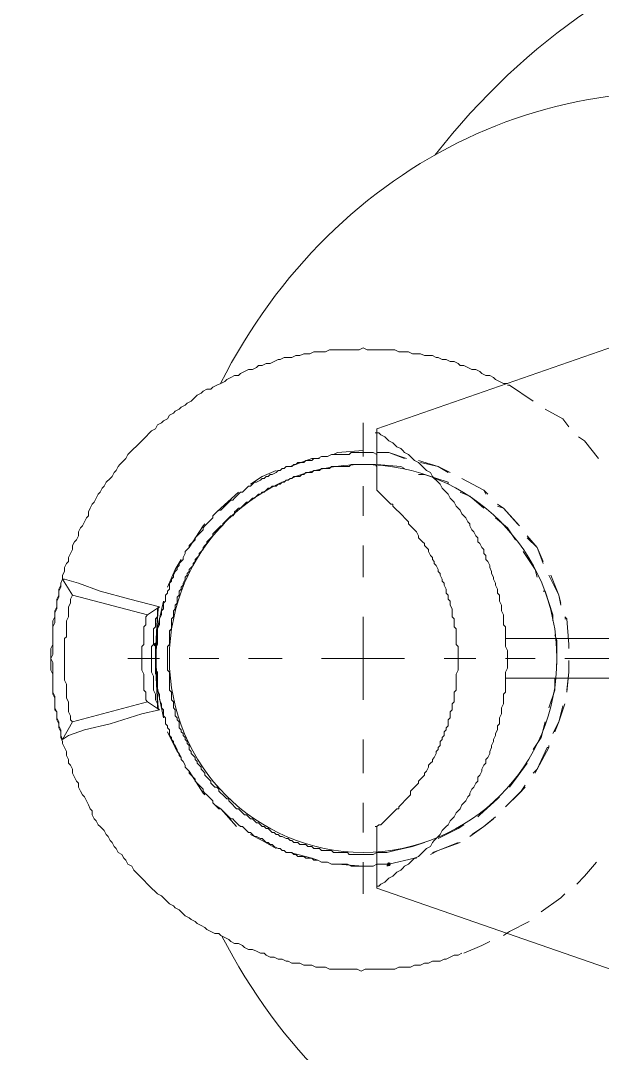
# Model space of a CAD drawing. Header units: millimetres. Extents: x 89051 to 218395, y -330386 to -125649.
# Drawn here: x 92579.5 to 92615.2, y -127045.2 to -126982.1 of the extents above; entities that cross this region are included whole.
import ezdxf

# ---------------------------------------------------------------- set-up
doc = ezdxf.new("R2010")
doc.units = ezdxf.units.MM
doc.header["$LTSCALE"] = 13
for name, pattern in [('1 实线', [0]), ('ACAD_ISO04W100', [30, 24, -3, 0, -3]), ('CENTER', [50.8, 31.75, -6.35, 6.35, -6.35])]:
    doc.linetypes.add(name, pattern=pattern)
doc.layers.get('0').update_dxf_attribs({"color": 1, "linetype": 'CENTER'})
doc.layers.add('C00-00-00', color=7, linetype='Continuous')
doc.layers.add('C00-00-FF', color=5, linetype='Continuous', true_color=0x0000ff)
doc.layers.add('标注、文本', color=3, linetype='Continuous', lineweight=25)

msp = doc.modelspace()

# ---------------------------------------------------------------- hatches: boundary and pattern name
at = {"layer": 'C00-00-00'}
h = msp.add_hatch(color=256, dxfattribs=at)
h.dxf.hatch_style = 2
h.paths.add_polyline_path([(92587.926, -127020.23), (92587.891, -127020.316), (92587.805, -127020.351), (92587.72, -127020.316), (92587.684, -127020.23), (92587.72, -127020.145), (92587.805, -127020.109), (92587.891, -127020.145)])
h = msp.add_hatch(color=256, dxfattribs=at)
h.dxf.hatch_style = 2
h.paths.add_polyline_path([(92602.205, -127033.662), (92602.17, -127033.748), (92602.084, -127033.783), (92601.999, -127033.748), (92601.963, -127033.662), (92601.999, -127033.577), (92602.084, -127033.541), (92602.17, -127033.577)])

# ---------------------------------------------------------------- linework, layer by layer
at = {"color": 7, "linetype": '1 实线', "lineweight": 0}
for centre, major_axis, ratio, start_param, end_param in [((92634.498, -127021.077), (0, 45.983), 0.866025, 2.304713, 7.120065), ((92619.267, -127021.077), (0, -34.608), 0.908418, 5.225125, 10.48821)]:
    msp.add_ellipse(centre, major_axis=major_axis, ratio=ratio, start_param=start_param, end_param=end_param, dxfattribs=at)
at = {"layer": 'C00-00-00', "lineweight": 15}
for points in [[(92624.35, -126999.054), (92601.358, -127007.04)], [(92609.345, -127004.257), (92609.103, -127004.257), (92608.861, -127004.136), (92608.619, -127004.015), (92608.498, -127003.894), (92608.256, -127003.773), (92608.014, -127003.773), (92607.772, -127003.652), (92607.651, -127003.531), (92607.409, -127003.41), (92607.167, -127003.41), (92606.924, -127003.289), (92606.682, -127003.168), (92606.44, -127003.168), (92606.319, -127003.047), (92606.077, -127002.926), (92605.835, -127002.926), (92605.593, -127002.805), (92605.351, -127002.805), (92605.109, -127002.684), (92604.988, -127002.684), (92604.746, -127002.563), (92604.504, -127002.563), (92604.262, -127002.563), (92604.02, -127002.442), (92603.778, -127002.442), (92603.536, -127002.442), (92603.294, -127002.321), (92603.052, -127002.321), (92602.81, -127002.321), (92602.689, -127002.321), (92602.447, -127002.2), (92602.205, -127002.2), (92601.963, -127002.2), (92601.721, -127002.2), (92601.479, -127002.2), (92601.237, -127002.2), (92600.995, -127002.2), (92600.753, -127002.2), (92600.511, -127002.079), (92600.269, -127002.2), (92600.027, -127002.2), (92599.906, -127002.2), (92599.664, -127002.2), (92599.422, -127002.2), (92599.18, -127002.2), (92598.938, -127002.2), (92598.696, -127002.2), (92598.454, -127002.2), (92598.212, -127002.321), (92597.97, -127002.321), (92597.728, -127002.321), (92597.486, -127002.321), (92597.244, -127002.442), (92597.123, -127002.442), (92596.881, -127002.442), (92596.639, -127002.563), (92596.397, -127002.563), (92596.155, -127002.684), (92595.913, -127002.684), (92595.671, -127002.684), (92595.429, -127002.805), (92595.308, -127002.805), (92595.066, -127002.926), (92594.824, -127003.047), (92594.582, -127003.047), (92594.34, -127003.168), (92594.098, -127003.168), (92593.977, -127003.289), (92593.735, -127003.41), (92593.493, -127003.41), (92593.251, -127003.531), (92593.009, -127003.652), (92592.888, -127003.773), (92592.646, -127003.773), (92592.404, -127003.894), (92592.162, -127004.015), (92592.041, -127004.136), (92591.799, -127004.257), (92591.557, -127004.378), (92591.315, -127004.499), (92591.194, -127004.62), (92590.951, -127004.62), (92590.709, -127004.741), (92590.588, -127004.862), (92590.346, -127004.983), (92590.225, -127005.104), (92589.983, -127005.346), (92589.741, -127005.467), (92589.62, -127005.588), (92589.378, -127005.709), (92589.257, -127005.83), (92589.015, -127005.951), (92588.894, -127006.072), (92588.652, -127006.193), (92588.531, -127006.435), (92588.289, -127006.556), (92588.168, -127006.677), (92587.926, -127006.798), (92587.805, -127007.04), (92587.563, -127007.161), (92587.442, -127007.282), (92587.2, -127007.524), (92587.079, -127007.645), (92586.958, -127007.766), (92586.716, -127008.008), (92586.595, -127008.129), (92586.474, -127008.25), (92586.232, -127008.493), (92586.111, -127008.614), (92585.99, -127008.856), (92585.869, -127008.977), (92585.627, -127009.219), (92585.506, -127009.34), (92585.385, -127009.582), (92585.264, -127009.703), (92585.143, -127009.945), (92585.022, -127010.066), (92584.78, -127010.308), (92584.659, -127010.55), (92584.538, -127010.671), (92584.417, -127010.913), (92584.296, -127011.034), (92584.175, -127011.276), (92584.054, -127011.518), (92583.933, -127011.639), (92583.812, -127011.881), (92583.691, -127012.123), (92583.691, -127012.365), (92583.57, -127012.486), (92583.449, -127012.728), (92583.328, -127012.97), (92583.207, -127013.091), (92583.086, -127013.333), (92583.086, -127013.575), (92582.965, -127013.817), (92582.844, -127013.938), (92582.723, -127014.18), (92582.723, -127014.422), (92582.602, -127014.664), (92582.481, -127014.906), (92582.481, -127015.148), (92582.36, -127015.269), (92582.239, -127015.511), (92582.239, -127015.753), (92582.118, -127015.995), (92582.118, -127016.237), (92581.997, -127016.479), (92581.997, -127016.6), (92581.876, -127016.842), (92581.876, -127017.084), (92581.876, -127017.326), (92581.755, -127017.568), (92581.755, -127017.81), (92581.755, -127018.052), (92581.634, -127018.294), (92581.634, -127018.536), (92581.634, -127018.778), (92581.634, -127018.899), (92581.513, -127019.141), (92581.513, -127019.383), (92581.513, -127019.625), (92581.513, -127019.867), (92581.513, -127020.109), (92581.513, -127020.351), (92581.513, -127020.593), (92581.513, -127020.835), (92581.392, -127021.077), (92581.513, -127021.319), (92581.513, -127021.561), (92581.513, -127021.682), (92581.513, -127021.924), (92581.513, -127022.166), (92581.513, -127022.408), (92581.513, -127022.65), (92581.513, -127022.892), (92581.513, -127023.134), (92581.634, -127023.376), (92581.634, -127023.618), (92581.634, -127023.86), (92581.634, -127024.102), (92581.755, -127024.345), (92581.755, -127024.466), (92581.755, -127024.708), (92581.876, -127024.95), (92581.876, -127025.192), (92581.997, -127025.434), (92581.997, -127025.676), (92581.997, -127025.918), (92582.118, -127026.16), (92582.118, -127026.281), (92582.239, -127026.523), (92582.36, -127026.765), (92582.36, -127027.007), (92582.481, -127027.249), (92582.481, -127027.491), (92582.602, -127027.612), (92582.723, -127027.854), (92582.723, -127028.096), (92582.844, -127028.338), (92582.965, -127028.58), (92583.086, -127028.701), (92583.086, -127028.943), (92583.207, -127029.185), (92583.328, -127029.427), (92583.449, -127029.548), (92583.57, -127029.79), (92583.691, -127030.032), (92583.812, -127030.274), (92583.933, -127030.395), (92583.933, -127030.637), (92584.054, -127030.879), (92584.175, -127031), (92584.296, -127031.242), (92584.417, -127031.363), (92584.659, -127031.605), (92584.78, -127031.847), (92584.901, -127031.968), (92585.022, -127032.21), (92585.143, -127032.331), (92585.264, -127032.573), (92585.385, -127032.694), (92585.506, -127032.936), (92585.748, -127033.057), (92585.869, -127033.299), (92585.99, -127033.42), (92586.111, -127033.662), (92586.353, -127033.783), (92586.474, -127034.025), (92586.595, -127034.146), (92586.837, -127034.388), (92586.958, -127034.509), (92587.079, -127034.63), (92587.321, -127034.872), (92587.442, -127034.993), (92587.563, -127035.114), (92587.805, -127035.356), (92587.926, -127035.477), (92588.168, -127035.598), (92588.289, -127035.719), (92588.531, -127035.961), (92588.652, -127036.082), (92588.894, -127036.203), (92589.015, -127036.324), (92589.257, -127036.445), (92589.378, -127036.566), (92589.62, -127036.808), (92589.862, -127036.929), (92589.983, -127037.05), (92590.225, -127037.171), (92590.346, -127037.292), (92590.588, -127037.413), (92590.83, -127037.534), (92590.951, -127037.655), (92591.194, -127037.776), (92591.436, -127037.897), (92591.678, -127037.897), (92591.799, -127038.018), (92592.041, -127038.139), (92592.283, -127038.26), (92592.404, -127038.381), (92592.646, -127038.502), (92592.888, -127038.502), (92593.13, -127038.623), (92593.251, -127038.744), (92593.493, -127038.865), (92593.735, -127038.865), (92593.977, -127038.986), (92594.219, -127039.107), (92594.461, -127039.107), (92594.582, -127039.228), (92594.824, -127039.349), (92595.066, -127039.349), (92595.308, -127039.47), (92595.55, -127039.47), (92595.792, -127039.591), (92595.913, -127039.591), (92596.155, -127039.712), (92596.397, -127039.712), (92596.639, -127039.712), (92596.881, -127039.833), (92597.123, -127039.833), (92597.365, -127039.833), (92597.607, -127039.954), (92597.849, -127039.954), (92598.091, -127039.954), (92598.212, -127039.954), (92598.454, -127040.075), (92598.696, -127040.075), (92598.938, -127040.075), (92599.18, -127040.075), (92599.422, -127040.075), (92599.664, -127040.075), (92599.906, -127040.075), (92600.148, -127040.075), (92600.39, -127040.197), (92600.632, -127040.075), (92600.874, -127040.075), (92600.995, -127040.075), (92601.237, -127040.075), (92601.479, -127040.075), (92601.721, -127040.075), (92601.963, -127040.075), (92602.205, -127040.075), (92602.447, -127040.075), (92602.689, -127039.954), (92602.931, -127039.954), (92603.173, -127039.954), (92603.415, -127039.954), (92603.657, -127039.833), (92603.778, -127039.833), (92604.02, -127039.833), (92604.262, -127039.712), (92604.504, -127039.712), (92604.746, -127039.591), (92604.988, -127039.591), (92605.23, -127039.591), (92605.472, -127039.47), (92605.593, -127039.47), (92605.835, -127039.349), (92606.077, -127039.228), (92606.319, -127039.228), (92606.561, -127039.107)], [(92609.466, -127004.378), (92609.345, -127004.378)], [(92610.918, -127005.346), (92609.466, -127004.378)], [(92612.733, -127006.435), (92611.644, -127005.83)], [(92613.096, -127006.919), (92612.733, -127006.435)], [(92601.358, -127007.04), (92601.358, -127007.161)], [(92601.358, -127034.993), (92601.479, -127034.993), (92601.6, -127034.872), (92601.842, -127034.751), (92601.963, -127034.63), (92602.084, -127034.509), (92602.326, -127034.388), (92602.447, -127034.267), (92602.568, -127034.146), (92602.81, -127034.025), (92602.931, -127033.904), (92603.052, -127033.783), (92603.294, -127033.662), (92603.415, -127033.541), (92603.536, -127033.42), (92603.657, -127033.299), (92603.899, -127033.178), (92604.02, -127033.057), (92604.141, -127032.936), (92604.262, -127032.815), (92604.383, -127032.694), (92604.625, -127032.573), (92604.746, -127032.331), (92604.867, -127032.21), (92604.988, -127032.089), (92605.109, -127031.968), (92605.23, -127031.847), (92605.351, -127031.605), (92605.472, -127031.484), (92605.593, -127031.363), (92605.714, -127031.242), (92605.835, -127031), (92605.956, -127030.879), (92606.077, -127030.758), (92606.198, -127030.516), (92606.319, -127030.395), (92606.44, -127030.274), (92606.561, -127030.032), (92606.682, -127029.911), (92606.803, -127029.79), (92606.924, -127029.548), (92607.046, -127029.427), (92607.046, -127029.306), (92607.167, -127029.064), (92607.288, -127028.943), (92607.409, -127028.701), (92607.53, -127028.58), (92607.53, -127028.338), (92607.651, -127028.217), (92607.772, -127027.975), (92607.772, -127027.854), (92607.893, -127027.612), (92608.014, -127027.491), (92608.014, -127027.249), (92608.135, -127027.128), (92608.256, -127026.886), (92608.256, -127026.765), (92608.377, -127026.523), (92608.377, -127026.402), (92608.498, -127026.16), (92608.498, -127026.039), (92608.619, -127025.797), (92608.619, -127025.676), (92608.74, -127025.434), (92608.74, -127025.192), (92608.861, -127025.071), (92608.861, -127024.829), (92608.861, -127024.708), (92608.982, -127024.466), (92608.982, -127024.224), (92608.982, -127024.102), (92609.103, -127023.86), (92609.103, -127023.739), (92609.103, -127023.497), (92609.103, -127023.255), (92609.224, -127023.134), (92609.224, -127022.892), (92609.224, -127022.771), (92609.224, -127022.529), (92609.224, -127022.287), (92609.224, -127022.166), (92609.224, -127021.924), (92609.345, -127021.682), (92609.345, -127021.561), (92609.345, -127021.319), (92609.345, -127021.198), (92609.345, -127020.956), (92609.345, -127020.714), (92609.345, -127020.593), (92609.224, -127020.351), (92609.224, -127020.109), (92609.224, -127019.988), (92609.224, -127019.746), (92609.224, -127019.504), (92609.224, -127019.383), (92609.224, -127019.141), (92609.103, -127019.02), (92609.103, -127018.778), (92609.103, -127018.536), (92609.103, -127018.415), (92608.982, -127018.173), (92608.982, -127018.052), (92608.982, -127017.81), (92608.861, -127017.568), (92608.861, -127017.447), (92608.861, -127017.205), (92608.74, -127017.084), (92608.74, -127016.842), (92608.619, -127016.6), (92608.619, -127016.479), (92608.498, -127016.237), (92608.498, -127016.116), (92608.377, -127015.874), (92608.377, -127015.753), (92608.256, -127015.511), (92608.256, -127015.39), (92608.135, -127015.148), (92608.014, -127015.027), (92608.014, -127014.785), (92607.893, -127014.664), (92607.893, -127014.422), (92607.772, -127014.301), (92607.651, -127014.059), (92607.53, -127013.938), (92607.53, -127013.696), (92607.409, -127013.575), (92607.288, -127013.333), (92607.167, -127013.212), (92607.046, -127012.97), (92607.046, -127012.849), (92606.924, -127012.728), (92606.803, -127012.486), (92606.682, -127012.365), (92606.561, -127012.244), (92606.44, -127012.002), (92606.319, -127011.881), (92606.198, -127011.76), (92606.077, -127011.518), (92605.956, -127011.397), (92605.835, -127011.276), (92605.714, -127011.034), (92605.593, -127010.913), (92605.472, -127010.792), (92605.351, -127010.671), (92605.23, -127010.429), (92605.109, -127010.308), (92604.988, -127010.187), (92604.867, -127010.066), (92604.746, -127009.945), (92604.625, -127009.703), (92604.383, -127009.582), (92604.262, -127009.461), (92604.141, -127009.34), (92604.02, -127009.219), (92603.899, -127009.098), (92603.657, -127008.977), (92603.536, -127008.856), (92603.415, -127008.735), (92603.294, -127008.614), (92603.052, -127008.493), (92602.931, -127008.372), (92602.81, -127008.25), (92602.568, -127008.129), (92602.447, -127008.008), (92602.326, -127007.887), (92602.084, -127007.766), (92601.963, -127007.645), (92601.842, -127007.524), (92601.6, -127007.403), (92601.479, -127007.282), (92601.358, -127007.282), (92601.237, -127007.282)], [(92601.358, -127007.161), (92601.358, -127010.792)], [(92614.064, -127007.766), (92613.701, -127007.524)], [(92614.911, -127008.856), (92614.064, -127007.766)], [(92601.358, -127033.662), (92601.116, -127033.783), (92600.995, -127033.783), (92600.874, -127033.783), (92600.632, -127033.783), (92600.511, -127033.783), (92600.39, -127033.783), (92600.269, -127033.783), (92600.027, -127033.783), (92599.906, -127033.783), (92599.785, -127033.783), (92599.543, -127033.662), (92599.422, -127033.662), (92599.301, -127033.662), (92599.18, -127033.662), (92598.938, -127033.662), (92598.817, -127033.662), (92598.696, -127033.662), (92598.575, -127033.662), (92598.333, -127033.541), (92598.212, -127033.541), (92598.091, -127033.541), (92597.97, -127033.541), (92597.728, -127033.42), (92597.607, -127033.42), (92597.486, -127033.42), (92597.365, -127033.299), (92597.123, -127033.299), (92597.002, -127033.299), (92596.881, -127033.178), (92596.76, -127033.178), (92596.518, -127033.178), (92596.397, -127033.057), (92596.276, -127033.057), (92596.155, -127032.936), (92596.034, -127032.936), (92595.792, -127032.936), (92595.671, -127032.815), (92595.55, -127032.815), (92595.429, -127032.694), (92595.308, -127032.694), (92595.066, -127032.573), (92594.945, -127032.452), (92594.824, -127032.452), (92594.703, -127032.331), (92594.582, -127032.331), (92594.461, -127032.21), (92594.34, -127032.089), (92594.219, -127032.089), (92593.977, -127031.968), (92593.856, -127031.968), (92593.735, -127031.847), (92593.614, -127031.726), (92593.493, -127031.726), (92593.372, -127031.605), (92593.251, -127031.484), (92593.13, -127031.363), (92593.009, -127031.363), (92592.888, -127031.242), (92592.767, -127031.121), (92592.646, -127031), (92592.525, -127030.879), (92592.404, -127030.879), (92592.283, -127030.758), (92592.162, -127030.637), (92592.041, -127030.516), (92591.92, -127030.395), (92591.799, -127030.274), (92591.678, -127030.274), (92591.557, -127030.153), (92591.436, -127030.032), (92591.315, -127029.911), (92591.315, -127029.79), (92591.194, -127029.669), (92591.072, -127029.548), (92590.951, -127029.427), (92590.83, -127029.306), (92590.709, -127029.185), (92590.709, -127029.064), (92590.588, -127028.943), (92590.467, -127028.822), (92590.346, -127028.701), (92590.225, -127028.58), (92590.225, -127028.459), (92590.104, -127028.338), (92589.983, -127028.217), (92589.862, -127028.096), (92589.862, -127027.975), (92589.741, -127027.854), (92589.62, -127027.733), (92589.62, -127027.612), (92589.499, -127027.37), (92589.378, -127027.249), (92589.378, -127027.128), (92589.257, -127027.007), (92589.257, -127026.886), (92589.136, -127026.765), (92589.136, -127026.644), (92589.015, -127026.402), (92588.894, -127026.281), (92588.894, -127026.16), (92588.773, -127026.039), (92588.773, -127025.918), (92588.652, -127025.797), (92588.652, -127025.555), (92588.652, -127025.434), (92588.531, -127025.313), (92588.531, -127025.192), (92588.41, -127025.071), (92588.41, -127024.829), (92588.41, -127024.708), (92588.289, -127024.587), (92588.289, -127024.466), (92588.289, -127024.224), (92588.168, -127024.102), (92588.168, -127023.981), (92588.168, -127023.86), (92588.047, -127023.618), (92588.047, -127023.497), (92588.047, -127023.376), (92588.047, -127023.255), (92587.926, -127023.013), (92587.926, -127022.892), (92587.926, -127022.771), (92587.926, -127022.65), (92587.926, -127022.408), (92587.926, -127022.287), (92587.926, -127022.166), (92587.926, -127021.924), (92587.805, -127021.803), (92587.805, -127021.682), (92587.805, -127021.561), (92587.805, -127021.319), (92587.805, -127021.198), (92587.805, -127021.077), (92587.805, -127020.956), (92587.805, -127020.714), (92587.805, -127020.593), (92587.805, -127020.472), (92587.926, -127020.23), (92587.926, -127020.109), (92587.926, -127019.988), (92587.926, -127019.867), (92587.926, -127019.625), (92587.926, -127019.504), (92587.926, -127019.383), (92587.926, -127019.262), (92588.047, -127019.02), (92588.047, -127018.899), (92588.047, -127018.778), (92588.047, -127018.657), (92588.168, -127018.415), (92588.168, -127018.294), (92588.168, -127018.173), (92588.289, -127018.052), (92588.289, -127017.81), (92588.289, -127017.689), (92588.41, -127017.568), (92588.41, -127017.447), (92588.41, -127017.205), (92588.531, -127017.084), (92588.531, -127016.963), (92588.652, -127016.842), (92588.652, -127016.721), (92588.652, -127016.479), (92588.773, -127016.358), (92588.773, -127016.237), (92588.894, -127016.116), (92588.894, -127015.995), (92589.015, -127015.753), (92589.136, -127015.632), (92589.136, -127015.511), (92589.257, -127015.39), (92589.257, -127015.269), (92589.378, -127015.148), (92589.499, -127015.027), (92589.499, -127014.906), (92589.62, -127014.664), (92589.62, -127014.543), (92589.741, -127014.422), (92589.862, -127014.301), (92589.862, -127014.18), (92589.983, -127014.059), (92590.104, -127013.938), (92590.225, -127013.817), (92590.225, -127013.696), (92590.346, -127013.575), (92590.467, -127013.454), (92590.588, -127013.333), (92590.709, -127013.212), (92590.709, -127013.091), (92590.83, -127012.97), (92590.951, -127012.849), (92591.072, -127012.728), (92591.194, -127012.607), (92591.315, -127012.486), (92591.315, -127012.365), (92591.436, -127012.244), (92591.557, -127012.123), (92591.678, -127012.002), (92591.799, -127012.002), (92591.92, -127011.881), (92592.041, -127011.76), (92592.162, -127011.639), (92592.283, -127011.518), (92592.404, -127011.397), (92592.525, -127011.397), (92592.646, -127011.276), (92592.767, -127011.155), (92592.888, -127011.034), (92593.009, -127010.913), (92593.13, -127010.913), (92593.251, -127010.792), (92593.372, -127010.671), (92593.493, -127010.55), (92593.614, -127010.55), (92593.735, -127010.429), (92593.856, -127010.308), (92593.977, -127010.308), (92594.219, -127010.187), (92594.34, -127010.066), (92594.461, -127010.066), (92594.582, -127009.945), (92594.703, -127009.945), (92594.824, -127009.824), (92594.945, -127009.824), (92595.187, -127009.703), (92595.308, -127009.582), (92595.429, -127009.582), (92595.55, -127009.461), (92595.671, -127009.461), (92595.792, -127009.34), (92596.034, -127009.34), (92596.155, -127009.34), (92596.276, -127009.219), (92596.397, -127009.219), (92596.518, -127009.098), (92596.76, -127009.098), (92596.881, -127009.098), (92597.002, -127008.977), (92597.123, -127008.977), (92597.365, -127008.977), (92597.486, -127008.856), (92597.607, -127008.856), (92597.728, -127008.856), (92597.97, -127008.735), (92598.091, -127008.735), (92598.212, -127008.735), (92598.333, -127008.735), (92598.575, -127008.614), (92598.696, -127008.614), (92598.817, -127008.614), (92598.938, -127008.614), (92599.18, -127008.614), (92599.301, -127008.614), (92599.422, -127008.614), (92599.664, -127008.614), (92599.785, -127008.493), (92599.906, -127008.493), (92600.027, -127008.493), (92600.269, -127008.493), (92600.39, -127008.493), (92600.511, -127008.493), (92600.632, -127008.493), (92600.874, -127008.493), (92600.995, -127008.493), (92601.116, -127008.493), (92601.358, -127008.614)], [(92596.034, -127009.34), (92597.365, -127008.856)], [(92597.365, -127008.856), (92597.849, -127008.856)], [(92598.696, -127008.614), (92598.938, -127008.493)], [(92598.938, -127008.493), (92600.511, -127008.372)], [(92600.511, -127008.372), (92600.511, -127008.493)], [(92601.358, -127008.493), (92602.084, -127008.493)], [(92601.479, -127008.493), (92602.084, -127008.493)], [(92602.084, -127008.493), (92603.173, -127008.856)], [(92602.084, -127008.493), (92603.052, -127008.856)], [(92603.899, -127008.977), (92605.109, -127009.34)], [(92601.358, -127032.936), (92601.116, -127033.057), (92600.995, -127033.057), (92600.874, -127033.057), (92600.753, -127033.057), (92600.511, -127033.057), (92600.39, -127033.057), (92600.269, -127033.057), (92600.148, -127033.057), (92600.027, -127033.057), (92599.785, -127033.057), (92599.664, -127033.057), (92599.543, -127032.936), (92599.422, -127032.936), (92599.301, -127032.936), (92599.059, -127032.936), (92598.938, -127032.936), (92598.817, -127032.936), (92598.696, -127032.936), (92598.575, -127032.815), (92598.333, -127032.815), (92598.212, -127032.815), (92598.091, -127032.815), (92597.97, -127032.815), (92597.849, -127032.694), (92597.728, -127032.694), (92597.486, -127032.694), (92597.365, -127032.573), (92597.244, -127032.573), (92597.123, -127032.573), (92597.002, -127032.452), (92596.881, -127032.452), (92596.639, -127032.452), (92596.518, -127032.331), (92596.397, -127032.331), (92596.276, -127032.331), (92596.155, -127032.21), (92596.034, -127032.21), (92595.913, -127032.089), (92595.792, -127032.089), (92595.55, -127031.968), (92595.429, -127031.968), (92595.308, -127031.847), (92595.187, -127031.847), (92595.066, -127031.726), (92594.945, -127031.726), (92594.824, -127031.605), (92594.703, -127031.484), (92594.582, -127031.484), (92594.461, -127031.363), (92594.34, -127031.363), (92594.219, -127031.242), (92594.098, -127031.121), (92593.977, -127031.121), (92593.856, -127031), (92593.735, -127030.879), (92593.614, -127030.879), (92593.493, -127030.758), (92593.372, -127030.637), (92593.251, -127030.637), (92593.13, -127030.516), (92593.009, -127030.395), (92592.888, -127030.274), (92592.767, -127030.274), (92592.646, -127030.153), (92592.525, -127030.032), (92592.404, -127029.911), (92592.283, -127029.79), (92592.283, -127029.669), (92592.162, -127029.669), (92592.041, -127029.548), (92591.92, -127029.427), (92591.799, -127029.306), (92591.678, -127029.185), (92591.678, -127029.064), (92591.557, -127028.943), (92591.436, -127028.943), (92591.315, -127028.822), (92591.194, -127028.701), (92591.194, -127028.58), (92591.072, -127028.459), (92590.951, -127028.338), (92590.83, -127028.217), (92590.83, -127028.096), (92590.709, -127027.975), (92590.588, -127027.854), (92590.588, -127027.733), (92590.467, -127027.612), (92590.346, -127027.491), (92590.346, -127027.37), (92590.225, -127027.249), (92590.225, -127027.128), (92590.104, -127027.007), (92589.983, -127026.886), (92589.983, -127026.765), (92589.862, -127026.644), (92589.862, -127026.402), (92589.741, -127026.281), (92589.741, -127026.16), (92589.62, -127026.039), (92589.62, -127025.918), (92589.499, -127025.797), (92589.499, -127025.676), (92589.378, -127025.555), (92589.378, -127025.434), (92589.257, -127025.313), (92589.257, -127025.071), (92589.257, -127024.95), (92589.136, -127024.829), (92589.136, -127024.708), (92589.015, -127024.587), (92589.015, -127024.466), (92589.015, -127024.224), (92588.894, -127024.102), (92588.894, -127023.981), (92588.894, -127023.86), (92588.894, -127023.739), (92588.773, -127023.618), (92588.773, -127023.376), (92588.773, -127023.255), (92588.773, -127023.134), (92588.652, -127023.013), (92588.652, -127022.892), (92588.652, -127022.65), (92588.652, -127022.529), (92588.652, -127022.408), (92588.652, -127022.287), (92588.652, -127022.166), (92588.652, -127021.924), (92588.531, -127021.803), (92588.531, -127021.682), (92588.531, -127021.561), (92588.531, -127021.44), (92588.531, -127021.198), (92588.531, -127021.077), (92588.531, -127020.956), (92588.531, -127020.835), (92588.531, -127020.714), (92588.531, -127020.472), (92588.531, -127020.351), (92588.652, -127020.23), (92588.652, -127020.109), (92588.652, -127019.988), (92588.652, -127019.746), (92588.652, -127019.625), (92588.652, -127019.504), (92588.652, -127019.383), (92588.773, -127019.262), (92588.773, -127019.02), (92588.773, -127018.899), (92588.773, -127018.778), (92588.773, -127018.657), (92588.894, -127018.536), (92588.894, -127018.415), (92588.894, -127018.173), (92589.015, -127018.052), (92589.015, -127017.931), (92589.015, -127017.81), (92589.136, -127017.689), (92589.136, -127017.568), (92589.136, -127017.326), (92589.257, -127017.205), (92589.257, -127017.084), (92589.257, -127016.963), (92589.378, -127016.842), (92589.378, -127016.721), (92589.499, -127016.6), (92589.499, -127016.479), (92589.62, -127016.237), (92589.62, -127016.116), (92589.741, -127015.995), (92589.741, -127015.874), (92589.862, -127015.753), (92589.862, -127015.632), (92589.983, -127015.511), (92590.104, -127015.39), (92590.104, -127015.269), (92590.225, -127015.148), (92590.225, -127015.027), (92590.346, -127014.906), (92590.467, -127014.785), (92590.467, -127014.664), (92590.588, -127014.543), (92590.709, -127014.422), (92590.709, -127014.301), (92590.83, -127014.18), (92590.951, -127014.059), (92590.951, -127013.938), (92591.072, -127013.817), (92591.194, -127013.696), (92591.315, -127013.575), (92591.315, -127013.454), (92591.436, -127013.333), (92591.557, -127013.212), (92591.678, -127013.091), (92591.799, -127012.97), (92591.92, -127012.97), (92591.92, -127012.849), (92592.041, -127012.728), (92592.162, -127012.607), (92592.283, -127012.486), (92592.404, -127012.365), (92592.525, -127012.365), (92592.646, -127012.244), (92592.646, -127012.123), (92592.767, -127012.002), (92592.888, -127011.881), (92593.009, -127011.881), (92593.13, -127011.76), (92593.251, -127011.639), (92593.372, -127011.518), (92593.493, -127011.518), (92593.614, -127011.397), (92593.735, -127011.276), (92593.856, -127011.276), (92593.977, -127011.155), (92594.098, -127011.034), (92594.219, -127011.034), (92594.34, -127010.913), (92594.461, -127010.913), (92594.582, -127010.792), (92594.703, -127010.671), (92594.824, -127010.671), (92594.945, -127010.55), (92595.187, -127010.55), (92595.308, -127010.429), (92595.429, -127010.429), (92595.55, -127010.308), (92595.671, -127010.308), (92595.792, -127010.187), (92595.913, -127010.187), (92596.034, -127010.066), (92596.155, -127010.066), (92596.276, -127009.945), (92596.518, -127009.945), (92596.639, -127009.945), (92596.76, -127009.824), (92596.881, -127009.824), (92597.002, -127009.703), (92597.123, -127009.703), (92597.365, -127009.703), (92597.486, -127009.582), (92597.607, -127009.582), (92597.728, -127009.582), (92597.849, -127009.582), (92597.97, -127009.461), (92598.212, -127009.461), (92598.333, -127009.461), (92598.454, -127009.461), (92598.575, -127009.34), (92598.696, -127009.34), (92598.938, -127009.34), (92599.059, -127009.34), (92599.18, -127009.34), (92599.301, -127009.34), (92599.422, -127009.34), (92599.664, -127009.34), (92599.785, -127009.219), (92599.906, -127009.219), (92600.027, -127009.219), (92600.148, -127009.219), (92600.39, -127009.219), (92600.511, -127009.219), (92600.632, -127009.219), (92600.753, -127009.219), (92600.874, -127009.219), (92601.116, -127009.219), (92601.237, -127009.219), (92601.358, -127009.34)], [(92594.34, -127009.945), (92595.187, -127009.582)], [(92601.358, -127009.219), (92602.81, -127009.34)], [(92602.81, -127009.34), (92603.052, -127009.461)], [(92604.02, -127009.098), (92605.109, -127009.34)], [(92605.109, -127009.34), (92605.835, -127009.703)], [(92605.109, -127009.34), (92605.714, -127009.703)], [(92593.614, -127010.429), (92594.34, -127009.945)], [(92603.899, -127009.824), (92604.262, -127009.824)], [(92604.262, -127009.824), (92605.714, -127010.308)], [(92606.561, -127010.066), (92607.893, -127010.792)], [(92606.561, -127010.066), (92607.893, -127010.792)], [(92601.358, -127010.792), (92601.479, -127010.913), (92601.6, -127011.034), (92601.721, -127011.155), (92601.842, -127011.276), (92601.963, -127011.397), (92602.084, -127011.518), (92602.205, -127011.639), (92602.326, -127011.639), (92602.326, -127011.76), (92602.447, -127011.881), (92602.568, -127012.002), (92602.689, -127012.123), (92602.81, -127012.244), (92602.931, -127012.365), (92603.052, -127012.486), (92603.173, -127012.607), (92603.294, -127012.728), (92603.294, -127012.849), (92603.415, -127012.97), (92603.536, -127013.091), (92603.657, -127013.212), (92603.778, -127013.333), (92603.899, -127013.575), (92603.899, -127013.696), (92604.02, -127013.817), (92604.141, -127013.938), (92604.262, -127014.059), (92604.262, -127014.18), (92604.383, -127014.301), (92604.504, -127014.422), (92604.504, -127014.543), (92604.625, -127014.785), (92604.746, -127014.906), (92604.746, -127015.027), (92604.867, -127015.148), (92604.867, -127015.269), (92604.988, -127015.39), (92605.109, -127015.632), (92605.109, -127015.753), (92605.23, -127015.874), (92605.23, -127015.995), (92605.351, -127016.237), (92605.351, -127016.358), (92605.472, -127016.479), (92605.472, -127016.6), (92605.593, -127016.842), (92605.593, -127016.963), (92605.593, -127017.084), (92605.714, -127017.205), (92605.714, -127017.447), (92605.835, -127017.568), (92605.835, -127017.689), (92605.835, -127017.81), (92605.956, -127018.052), (92605.956, -127018.173), (92605.956, -127018.294), (92605.956, -127018.536), (92606.077, -127018.657), (92606.077, -127018.778), (92606.077, -127019.02), (92606.077, -127019.141), (92606.198, -127019.262), (92606.198, -127019.383), (92606.198, -127019.625), (92606.198, -127019.746), (92606.198, -127019.867), (92606.198, -127020.109), (92606.198, -127020.23), (92606.319, -127020.351), (92606.319, -127020.593), (92606.319, -127020.714), (92606.319, -127020.835), (92606.319, -127021.077), (92606.319, -127021.198), (92606.319, -127021.319), (92606.319, -127021.561), (92606.319, -127021.682), (92606.319, -127021.803), (92606.198, -127022.045), (92606.198, -127022.166), (92606.198, -127022.287), (92606.198, -127022.529), (92606.198, -127022.65), (92606.198, -127022.771), (92606.198, -127023.013), (92606.077, -127023.134), (92606.077, -127023.255), (92606.077, -127023.497), (92606.077, -127023.618), (92606.077, -127023.739), (92605.956, -127023.86), (92605.956, -127024.102), (92605.956, -127024.224), (92605.835, -127024.345), (92605.835, -127024.587), (92605.835, -127024.708), (92605.714, -127024.829), (92605.714, -127024.95), (92605.714, -127025.192), (92605.593, -127025.313), (92605.593, -127025.434), (92605.472, -127025.555), (92605.472, -127025.797), (92605.351, -127025.918), (92605.351, -127026.039), (92605.23, -127026.16), (92605.23, -127026.402), (92605.109, -127026.523), (92605.109, -127026.644), (92604.988, -127026.765), (92604.988, -127026.886), (92604.867, -127027.128), (92604.746, -127027.249), (92604.746, -127027.37), (92604.625, -127027.491), (92604.504, -127027.612), (92604.504, -127027.733), (92604.383, -127027.975), (92604.262, -127028.096), (92604.262, -127028.217), (92604.141, -127028.338), (92604.02, -127028.459), (92603.899, -127028.58), (92603.899, -127028.701), (92603.778, -127028.822), (92603.657, -127028.943), (92603.536, -127029.064), (92603.415, -127029.185), (92603.415, -127029.427), (92603.294, -127029.548), (92603.173, -127029.669), (92603.052, -127029.79), (92602.931, -127029.911), (92602.81, -127030.032), (92602.689, -127030.153), (92602.689, -127030.274), (92602.568, -127030.274), (92602.447, -127030.395), (92602.326, -127030.516), (92602.205, -127030.637), (92602.084, -127030.758), (92601.963, -127030.879), (92601.842, -127031), (92601.721, -127031.121), (92601.6, -127031.242), (92601.479, -127031.242), (92601.358, -127031.363), (92601.237, -127031.363)], [(92605.714, -127010.308), (92605.714, -127010.429)], [(92607.893, -127010.792), (92608.135, -127011.034)], [(92607.893, -127010.792), (92608.014, -127011.034)], [(92591.799, -127011.881), (92592.888, -127010.913)], [(92606.44, -127010.913), (92607.046, -127011.155)], [(92607.046, -127011.155), (92607.893, -127011.881)], [(92591.557, -127012.123), (92591.799, -127011.881)], [(92608.74, -127011.639), (92609.103, -127011.881)], [(92608.74, -127011.76), (92609.103, -127011.881)], [(92609.103, -127011.881), (92610.071, -127012.97)], [(92609.103, -127011.881), (92609.95, -127012.849)], [(92608.619, -127012.486), (92609.345, -127013.091)], [(92589.862, -127014.301), (92590.709, -127012.97)], [(92590.709, -127012.97), (92590.83, -127012.849)], [(92609.345, -127013.091), (92609.829, -127013.817)], [(92610.555, -127013.575), (92611.16, -127014.301)], [(92610.555, -127013.696), (92611.16, -127014.301)], [(92610.313, -127014.543), (92611.039, -127015.632)], [(92611.16, -127014.301), (92611.523, -127015.269)], [(92611.16, -127014.301), (92611.523, -127015.148)], [(92589.015, -127015.632), (92589.378, -127015.027)], [(92588.531, -127016.721), (92589.015, -127015.632)], [(92611.039, -127015.632), (92611.16, -127016.116)], [(92582.118, -127016.237), (92581.997, -127016.479), (92581.997, -127016.721), (92581.876, -127016.963), (92581.876, -127017.205), (92581.755, -127017.447), (92581.755, -127017.689), (92581.755, -127017.931), (92581.634, -127018.173), (92581.634, -127018.294), (92581.634, -127018.536), (92581.513, -127018.778), (92581.513, -127019.02), (92581.513, -127019.262), (92581.513, -127019.504), (92581.513, -127019.746), (92581.513, -127019.988), (92581.513, -127020.23), (92581.392, -127020.472), (92581.392, -127020.714), (92581.392, -127020.956), (92581.392, -127021.198), (92581.392, -127021.319), (92581.392, -127021.561), (92581.392, -127021.803), (92581.513, -127022.045), (92581.513, -127022.287), (92581.513, -127022.529), (92581.513, -127022.771), (92581.513, -127023.013), (92581.513, -127023.255), (92581.634, -127023.497), (92581.634, -127023.739), (92581.634, -127023.981), (92581.634, -127024.224), (92581.755, -127024.345), (92581.755, -127024.587), (92581.755, -127024.829), (92581.876, -127025.071), (92581.876, -127025.313), (92581.997, -127025.555), (92581.997, -127025.797), (92582.118, -127026.039)], [(92582.723, -127017.205), (92582.118, -127016.237)], [(92588.047, -127017.931), (92586.232, -127017.447), (92584.417, -127016.963), (92583.086, -127016.479), (92582.239, -127016.237), (92582.118, -127016.237)], [(92611.886, -127015.995), (92612.491, -127017.205)], [(92612.007, -127015.995), (92612.491, -127017.205)], [(92611.523, -127016.963), (92611.644, -127016.963)], [(92611.644, -127016.963), (92612.128, -127018.415)], [(92582.723, -127017.205), (92582.602, -127017.447), (92582.602, -127017.689), (92582.481, -127017.931), (92582.481, -127018.173), (92582.481, -127018.415), (92582.481, -127018.536), (92582.36, -127018.778), (92582.36, -127019.02), (92582.36, -127019.262), (92582.36, -127019.504), (92582.36, -127019.746), (92582.239, -127019.867), (92582.239, -127020.109), (92582.239, -127020.351), (92582.239, -127020.593), (92582.239, -127020.835), (92582.239, -127021.077), (92582.239, -127021.198), (92582.239, -127021.44), (92582.239, -127021.682), (92582.239, -127021.924), (92582.239, -127022.166), (92582.239, -127022.408), (92582.36, -127022.65), (92582.36, -127022.771), (92582.36, -127023.013), (92582.36, -127023.255), (92582.36, -127023.497), (92582.481, -127023.739), (92582.481, -127023.981), (92582.481, -127024.102), (92582.481, -127024.345), (92582.602, -127024.587), (92582.602, -127024.829), (92582.723, -127024.95)], [(92587.321, -127018.415), (92582.723, -127017.205)], [(92588.047, -127018.657), (92588.289, -127017.568)], [(92612.491, -127017.205), (92612.612, -127017.81)], [(92612.491, -127017.205), (92612.612, -127017.689)], [(92587.321, -127023.739), (92587.2, -127023.618), (92587.2, -127023.497), (92587.2, -127023.255), (92587.2, -127023.134), (92587.079, -127023.013), (92587.079, -127022.771), (92587.079, -127022.65), (92587.079, -127022.529), (92587.079, -127022.287), (92587.079, -127022.166), (92587.079, -127022.045), (92586.958, -127021.803), (92586.958, -127021.682), (92586.958, -127021.561), (92586.958, -127021.319), (92586.958, -127021.198), (92586.958, -127020.956), (92586.958, -127020.835), (92586.958, -127020.714), (92586.958, -127020.472), (92586.958, -127020.351), (92587.079, -127020.23), (92587.079, -127019.988), (92587.079, -127019.867), (92587.079, -127019.746), (92587.079, -127019.504), (92587.079, -127019.383), (92587.079, -127019.141), (92587.2, -127019.02), (92587.2, -127018.899), (92587.2, -127018.657), (92587.2, -127018.536), (92587.321, -127018.415)], [(92587.321, -127018.415), (92588.047, -127017.931)], [(92588.047, -127024.224), (92587.926, -127024.102), (92587.926, -127023.981), (92587.926, -127023.86), (92587.805, -127023.618), (92587.805, -127023.497), (92587.805, -127023.376), (92587.805, -127023.255), (92587.684, -127023.013), (92587.684, -127022.892), (92587.684, -127022.771), (92587.684, -127022.529), (92587.684, -127022.408), (92587.684, -127022.287), (92587.684, -127022.166), (92587.563, -127021.924), (92587.563, -127021.803), (92587.563, -127021.682), (92587.563, -127021.44), (92587.563, -127021.319), (92587.563, -127021.198), (92587.563, -127020.956), (92587.563, -127020.835), (92587.563, -127020.714), (92587.563, -127020.472), (92587.563, -127020.351), (92587.684, -127020.23), (92587.684, -127020.109), (92587.684, -127019.867), (92587.684, -127019.746), (92587.684, -127019.625), (92587.684, -127019.383), (92587.684, -127019.262), (92587.805, -127019.141), (92587.805, -127019.02), (92587.805, -127018.778), (92587.805, -127018.657), (92587.926, -127018.536), (92587.926, -127018.294), (92587.926, -127018.173), (92587.926, -127018.052), (92588.047, -127017.931)], [(92612.128, -127018.415), (92612.128, -127018.778)], [(92587.926, -127019.262), (92588.047, -127018.657)], [(92612.854, -127018.536), (92612.975, -127018.657)], [(92612.854, -127018.657), (92612.975, -127018.657)], [(92612.975, -127018.657), (92613.096, -127020.23)], [(92612.975, -127018.657), (92613.096, -127020.23)], [(92612.249, -127019.625), (92612.37, -127019.988)], [(92587.805, -127021.924), (92587.805, -127020.23)], [(92609.224, -127019.867), (92624.955, -127019.867)], [(92612.37, -127019.988), (92612.37, -127021.44)], [(92613.096, -127020.23), (92613.096, -127020.472)], [(92613.096, -127020.23), (92613.096, -127020.351)], [(92613.096, -127021.198), (92613.096, -127021.924)], [(92613.096, -127021.319), (92613.096, -127021.924)], [(92587.805, -127022.045), (92587.805, -127021.924)], [(92613.096, -127021.924), (92612.975, -127023.134)], [(92613.096, -127021.924), (92612.975, -127023.013)], [(92609.224, -127022.287), (92624.955, -127022.287)], [(92612.249, -127022.287), (92612.249, -127023.013)], [(92588.047, -127023.497), (92587.926, -127022.892)], [(92588.289, -127024.708), (92588.047, -127023.497)], [(92612.249, -127023.013), (92611.886, -127024.102)], [(92582.723, -127024.95), (92587.321, -127023.739)], [(92587.321, -127023.739), (92588.047, -127024.224)], [(92612.854, -127023.86), (92612.491, -127024.95)], [(92612.733, -127023.981), (92612.491, -127024.95)], [(92582.118, -127026.039), (92582.481, -127025.797), (92583.449, -127025.434), (92585.022, -127025.071), (92586.958, -127024.466), (92588.047, -127024.224)], [(92582.723, -127024.95), (92582.118, -127026.039)], [(92611.644, -127024.95), (92611.402, -127025.918)], [(92612.491, -127024.95), (92612.128, -127025.676)], [(92612.491, -127024.95), (92612.249, -127025.555)], [(92589.015, -127026.523), (92588.531, -127025.555)], [(92611.402, -127025.918), (92610.918, -127026.644)], [(92589.378, -127027.128), (92589.015, -127026.523)], [(92611.765, -127026.523), (92611.16, -127027.854)], [(92611.886, -127026.523), (92611.16, -127027.854)], [(92611.886, -127026.523), (92611.765, -127026.523)], [(92611.886, -127026.402), (92611.886, -127026.523)], [(92610.555, -127027.491), (92609.829, -127028.459)], [(92611.16, -127027.854), (92610.918, -127028.096)], [(92611.16, -127027.854), (92611.039, -127028.096)], [(92590.709, -127029.306), (92589.862, -127027.975)], [(92609.829, -127028.459), (92609.466, -127028.943)], [(92610.192, -127029.185), (92609.224, -127030.153)], [(92610.434, -127028.943), (92610.071, -127029.306)], [(92610.434, -127028.822), (92610.192, -127029.185)], [(92590.83, -127029.427), (92590.709, -127029.306)], [(92608.74, -127029.669), (92607.651, -127030.637)], [(92608.861, -127029.548), (92608.74, -127029.669)], [(92610.071, -127029.306), (92609.224, -127030.153)], [(92591.799, -127030.274), (92591.436, -127030.032)], [(92592.767, -127031.363), (92591.799, -127030.274)], [(92607.651, -127030.637), (92607.53, -127030.758)], [(92608.619, -127030.758), (92607.893, -127031.363)], [(92608.498, -127030.879), (92607.893, -127031.363)], [(92601.358, -127031.363), (92601.358, -127034.993)], [(92606.319, -127031.484), (92605.109, -127032.089)], [(92606.682, -127031.242), (92606.319, -127031.484)], [(92607.893, -127031.363), (92607.046, -127031.968)], [(92607.893, -127031.363), (92607.167, -127031.847)], [(92594.34, -127032.21), (92593.614, -127031.847)], [(92595.187, -127032.694), (92594.34, -127032.21)], [(92604.262, -127032.331), (92603.536, -127032.573)], [(92606.319, -127032.331), (92605.109, -127032.815)], [(92606.44, -127032.331), (92605.109, -127032.815)], [(92597.365, -127033.299), (92596.034, -127032.936)], [(92601.963, -127032.936), (92601.358, -127032.936)], [(92602.447, -127032.815), (92601.963, -127032.936)], [(92603.536, -127032.573), (92602.447, -127032.815)], [(92605.109, -127032.815), (92604.625, -127033.057)], [(92605.109, -127032.815), (92604.746, -127032.936)], [(92597.728, -127033.42), (92597.365, -127033.299)], [(92603.657, -127033.299), (92602.084, -127033.662)], [(92603.657, -127033.299), (92602.084, -127033.662)], [(92603.778, -127033.299), (92603.657, -127033.299)], [(92603.778, -127033.299), (92603.657, -127033.299)], [(92614.064, -127034.388), (92614.79, -127033.541)], [(92598.938, -127033.662), (92598.696, -127033.662)], [(92600.511, -127033.783), (92598.938, -127033.662)], [(92600.995, -127033.783), (92600.511, -127033.783)], [(92602.084, -127033.662), (92601.358, -127033.662)], [(92602.084, -127033.662), (92601.963, -127033.783)], [(92613.58, -127034.872), (92614.064, -127034.388)], [(92601.358, -127035.114), (92601.358, -127034.993)], [(92624.35, -127043.101), (92601.358, -127035.114)], [(92612.612, -127035.719), (92612.854, -127035.477)], [(92611.402, -127036.566), (92612.612, -127035.719)], [(92609.466, -127037.776), (92610.676, -127037.171)], [(92609.103, -127038.018), (92609.466, -127037.776)], [(92606.682, -127039.107), (92607.772, -127038.623)], [(92607.772, -127038.623), (92608.256, -127038.381)]]:
    msp.add_lwpolyline(points, dxfattribs=at)
at = {"layer": 'C00-00-FF', "lineweight": 15}
for points in [[(92600.511, -127008.735), (92600.511, -127006.677)], [(92600.511, -127012.365), (92600.511, -127010.55)], [(92600.511, -127016.116), (92600.511, -127014.18)], [(92588.047, -127021.077), (92586.111, -127021.077)], [(92591.678, -127021.077), (92589.862, -127021.077)], [(92595.55, -127021.077), (92593.493, -127021.077)], [(92605.472, -127021.077), (92607.409, -127021.077)], [(92609.224, -127021.077), (92611.039, -127021.077)], [(92612.854, -127021.077), (92623.163, -127021.077)], [(92600.511, -127026.039), (92600.511, -127028.096)], [(92600.511, -127029.911), (92600.511, -127031.726)], [(92600.511, -127033.541), (92600.511, -127035.477)]]:
    msp.add_lwpolyline(points, dxfattribs=at)
msp.add_circle((92600.511, -127021.077), 11.859, dxfattribs=at)
at = {"layer": '标注、文本', "color": 1, "linetype": 'ACAD_ISO04W100', "lineweight": 15}
for p, q in [((92968.431, -127021.077), (92439.431, -127021.077)), ((92794.869, -127021.077), (92612.992, -127021.077))]:
    msp.add_line(p, q, dxfattribs=at)
for points in [[(92600.511, -127021.077), (92600.511, -127018.536)], [(92600.511, -127021.077), (92597.97, -127021.077)], [(92600.511, -127021.077), (92600.511, -127023.618)], [(92600.511, -127021.077), (92603.052, -127021.077)]]:
    msp.add_lwpolyline(points, dxfattribs=at)
at = {"layer": '标注、文本'}
msp.add_ellipse((92619.267, -127021.077), major_axis=(0, -34.608), ratio=0.908418, start_param=4.620684, end_param=4.803984, dxfattribs=at)

doc.saveas('drawing.dxf')
